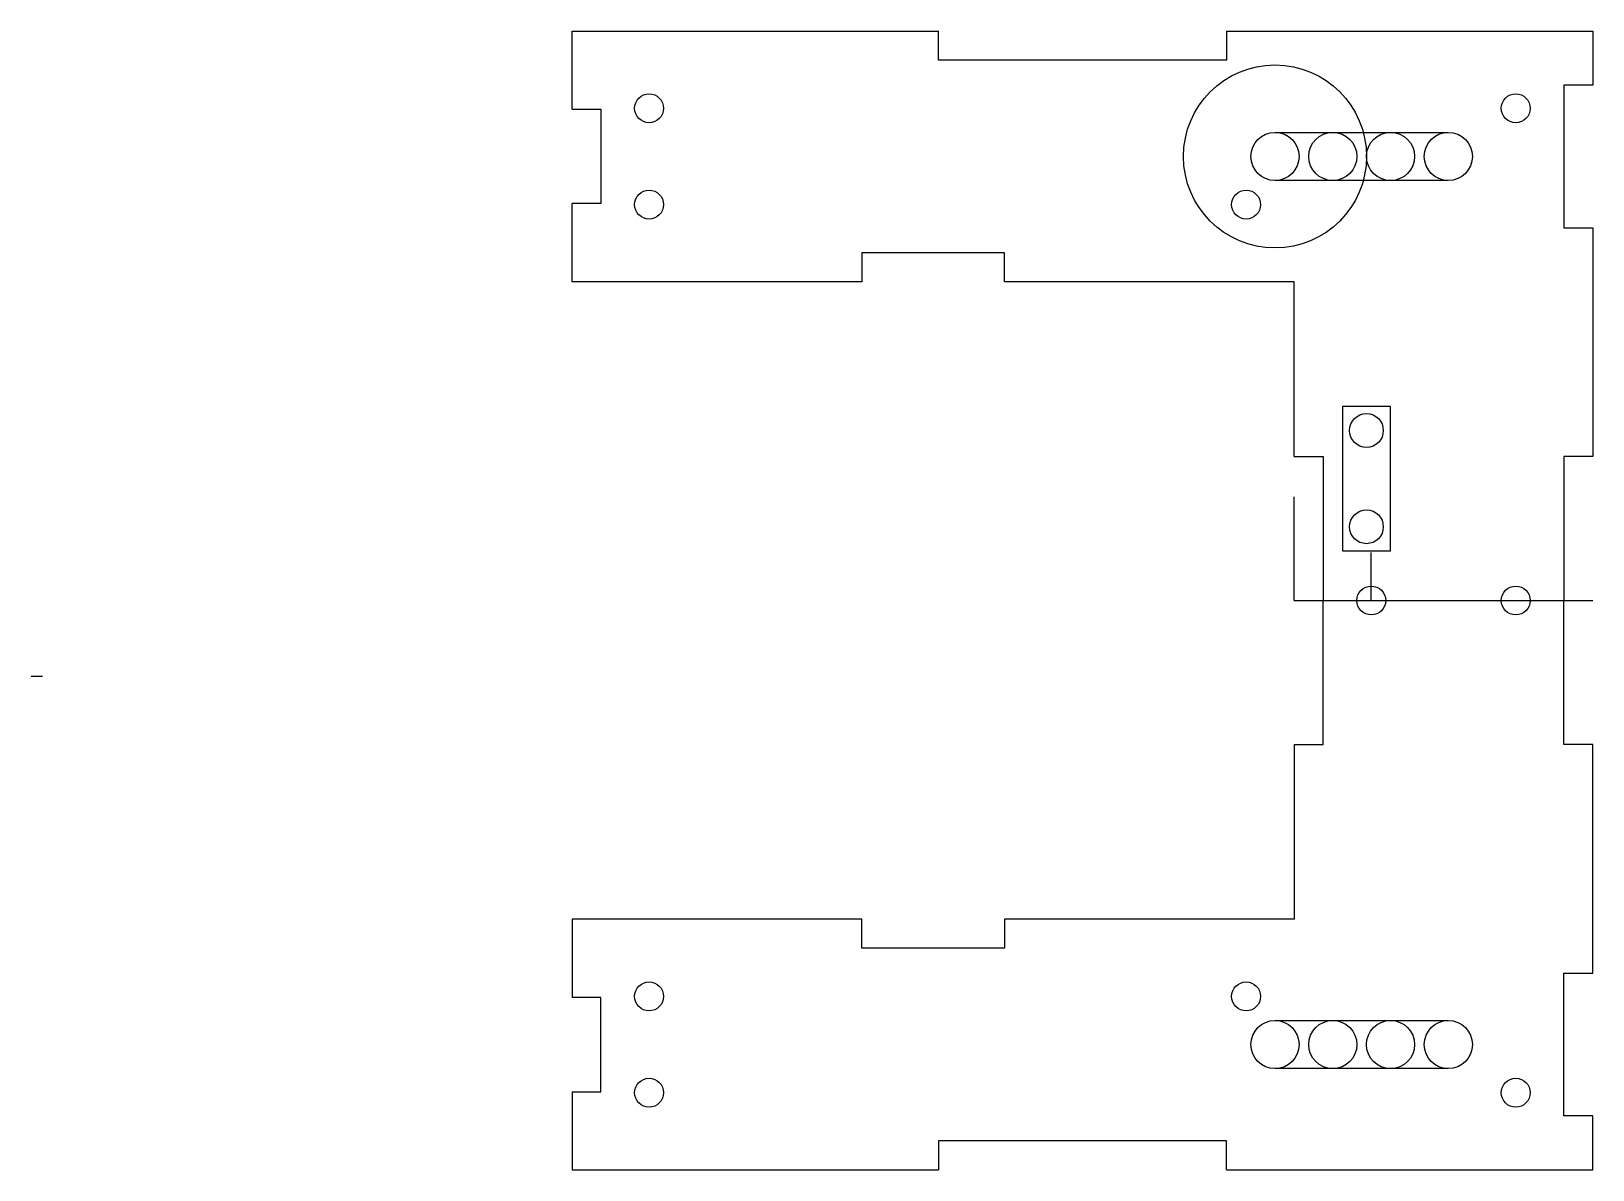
# Model space of a CAD drawing. Header units: millimetres. Extents: x -131 to 31, y -59 to 59.
import ezdxf

# ---------------------------------------------------------------- set-up
doc = ezdxf.new("R2010")
doc.units = ezdxf.units.MM
doc.layers.get('0').update_dxf_attribs({"linetype": 'CONTINUOUS'})

msp = doc.modelspace()

# ---------------------------------------------------------------- linework, layer by layer
for p, q in [((-75, 51), (-75, 59.1)), ((-75, 59.1), (-36.95, 59.1)), ((-36.95, 56.1), (-36.95, 59.1)), ((-7.05, 59.1), (-7.05, 56.1)), ((-7.05, 59.1), (31, 59.1)), ((31, 59.1), (31, 53.5)), ((-7.05, 56.1), (-36.95, 56.1)), ((31, 53.5), (28, 53.5)), ((28, 53.5), (28, 38.7)), ((-75, 51), (-72, 51)), ((-72, 51), (-72, 41.2)), ((-72, 41.2), (-75, 41.2)), ((-75, 33.1), (-75, 41.2)), ((28, 38.7), (31, 38.7)), ((31, 38.7), (31, 14.95)), ((-30.1, 36.1), (-44.9, 36.1)), ((-44.9, 36.1), (-44.9, 33.1)), ((-30.1, 33.1), (-30.1, 36.1)), ((-44.9, 33.1), (-75, 33.1)), ((0, 33.1), (-30.1, 33.1)), ((0, 14.95), (0, 33.1)), ((0, 14.95), (3, 14.95)), ((3, 14.95), (3, 0)), ((31, 14.95), (28, 14.95)), ((28, 14.95), (28, 0)), ((0, 0), (0, 10.77)), ((8, 0), (8, 5)), ((0, 0), (31, 0)), ((3, -14.95), (3, 0)), ((28, -14.95), (28, 0)), ((-131.16, -7.87), (-130, -7.87)), ((0, -14.95), (3, -14.95)), ((0, -14.95), (0, -33.1)), ((31, -14.95), (28, -14.95)), ((31, -38.7), (31, -14.95)), ((-75, -33.1), (-75, -41.2)), ((-44.9, -33.1), (-75, -33.1)), ((-44.9, -36.1), (-44.9, -33.1)), ((0, -33.1), (-30.1, -33.1)), ((-30.1, -33.1), (-30.1, -36.1)), ((-30.1, -36.1), (-44.9, -36.1)), ((28, -38.7), (31, -38.7)), ((28, -53.5), (28, -38.7)), ((-72, -41.2), (-75, -41.2)), ((-72, -51), (-72, -41.2)), ((-75, -51), (-72, -51)), ((-75, -51), (-75, -59.1)), ((31, -53.5), (28, -53.5)), ((31, -59.1), (31, -53.5)), ((-36.95, -56.1), (-36.95, -59.1)), ((-7.05, -56.1), (-36.95, -56.1)), ((-7.05, -59.1), (-7.05, -56.1)), ((-75, -59.1), (-36.95, -59.1)), ((-7.05, -59.1), (31, -59.1))]:
    msp.add_line(p, q)
for points in [[(16, 43.6), (-2, 43.6, -1), (-2, 48.6), (16, 48.6, -1)], [(16, -48.6), (-2, -48.6, -1), (-2, -43.6), (16, -43.6, -1)]]:
    msp.add_lwpolyline(points, format="xyb", close=True)
msp.add_lwpolyline([(10, 20.15), (5, 20.15), (5, 5.15), (10, 5.15)], close=True)
for centre, radius in [((-2, 46.1), 9.5), ((-67, 51.1), 1.5), ((23, 51.1), 1.5), ((-2, 46.1), 2.5), ((4, 46.1), 2.5), ((10, 46.1), 2.5), ((16, 46.1), 2.5), ((-67, 41.1), 1.5), ((-5, 41.1), 1.5), ((7.5, 17.65), 1.75), ((7.5, 7.65), 1.75), ((8, 0), 1.5), ((23, 0), 1.5), ((-67, -41.1), 1.5), ((-5, -41.1), 1.5), ((-2, -46.1), 2.5), ((4, -46.1), 2.5), ((10, -46.1), 2.5), ((16, -46.1), 2.5), ((-67, -51.1), 1.5), ((23, -51.1), 1.5)]:
    msp.add_circle(centre, radius)

doc.saveas('drawing.dxf')
